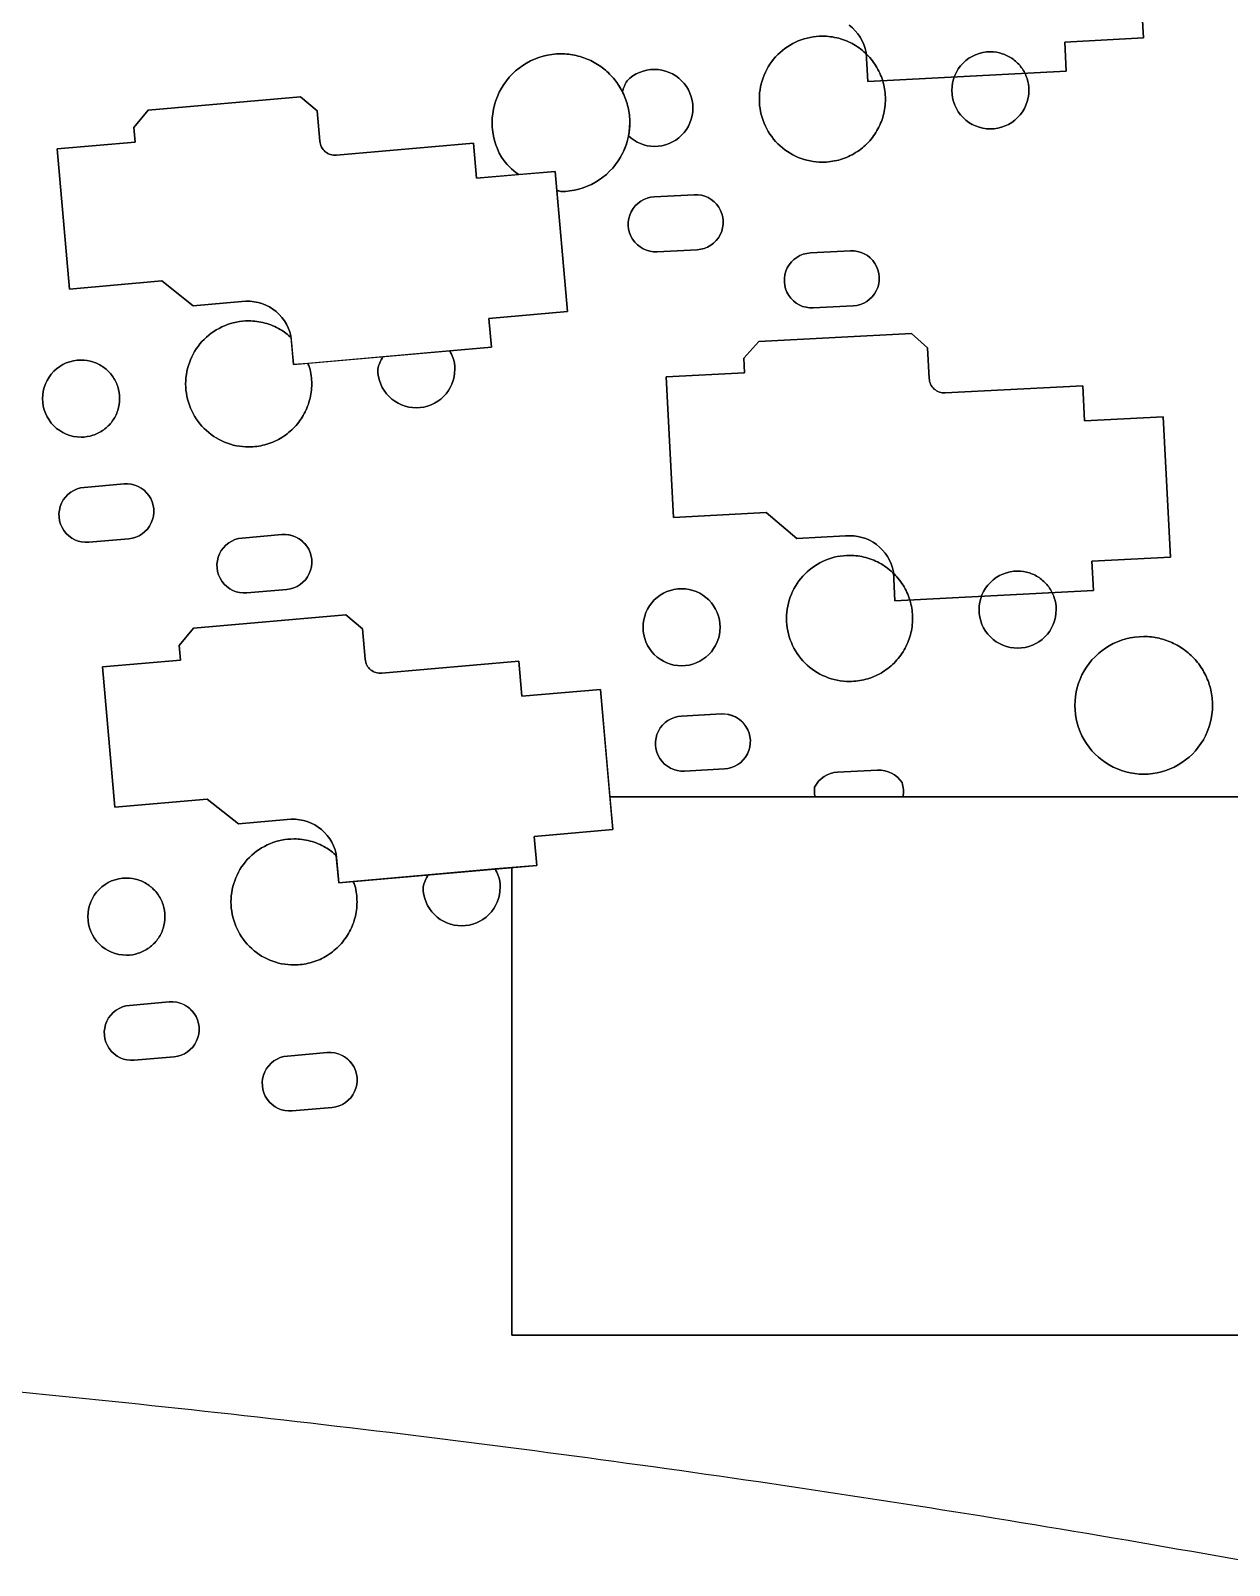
# Model space of a CAD drawing. Extents: x 0 to 140, y 0 to 91.
# Drawn here: x 23.6 to 62.8, y 13.3 to 63.4 of the extents above; entities that cross this region are included whole.
import ezdxf

# ---------------------------------------------------------------- set-up
doc = ezdxf.new("R2010")
doc.units = 0
doc.layers.add('Layer_1', color=7, linetype='CONTINUOUS')

msp = doc.modelspace()

# ---------------------------------------------------------------- linework, layer by layer
at = {"layer": 'Layer_1', "color": 1}
for p, q in [((59.718815, 67.781022), (59.959628, 63.187504)), ((59.959628, 63.187504), (59.718815, 67.781022)), ((49.464663, 63.245382), (49.464663, 63.245382)), ((49.464663, 63.245382), (49.464663, 63.245382)), ((50.946745, 61.763821), (50.897136, 62.712598)), ((50.897136, 62.712598), (50.946745, 61.763821)), ((54.957351, 62.73327), (54.957351, 62.73327)), ((54.957351, 62.73327), (54.957351, 62.73327)), ((59.959628, 63.187504), (57.388209, 63.05263)), ((57.388209, 63.05263), (59.959628, 63.187504)), ((57.388209, 63.05263), (57.437819, 62.10385)), ((57.437819, 62.10385), (57.388209, 63.05263)), ((40.920487, 62.666606), (40.920487, 62.666606)), ((40.920487, 62.666606), (40.920487, 62.666606)), ((57.437819, 62.10385), (50.946745, 61.763821)), ((50.946745, 61.763821), (57.437819, 62.10385)), ((27.429324, 60.823826), (32.410413, 61.259457)), ((32.410413, 61.259457), (27.429324, 60.823826)), ((32.410413, 61.259457), (32.951983, 60.805223)), ((32.951983, 60.805223), (32.410413, 61.259457)), ((26.956484, 60.260552), (27.429324, 60.823826)), ((27.429324, 60.823826), (26.956484, 60.260552)), ((32.951983, 60.805223), (33.038798, 59.8089)), ((33.038798, 59.8089), (32.951983, 60.805223)), ((26.998344, 59.782545), (26.956484, 60.260552)), ((26.956484, 60.260552), (26.998344, 59.782545)), ((24.448112, 59.559303), (26.998344, 59.782545)), ((26.998344, 59.782545), (24.448112, 59.559303)), ((33.580884, 59.354666), (38.063813, 59.746374)), ((38.063813, 59.746374), (33.580884, 59.354666)), ((38.063813, 59.746374), (38.163548, 58.601223)), ((38.163548, 58.601223), (38.063813, 59.746374)), ((43.128619, 59.987184), (43.128619, 59.987184)), ((24.849121, 54.976639), (24.448112, 59.559303)), ((24.448112, 59.559303), (24.849121, 54.976639)), ((40.728767, 58.8255), (38.163548, 58.601223)), ((38.163548, 58.601223), (39.54176, 58.72163)), ((39.54176, 58.72163), (40.728767, 58.8255)), ((40.728767, 58.8255), (40.783025, 58.203314)), ((41.129775, 54.242833), (40.728767, 58.8255)), ((40.783025, 58.203314), (41.129775, 54.242833)), ((45.277324, 58.062238), (43.969394, 57.99351)), ((43.969394, 57.99351), (45.277324, 58.062238)), ((45.277324, 58.062238), (45.277324, 58.062238)), ((44.063445, 56.195685), (45.371894, 56.264416)), ((45.371894, 56.264416), (44.063445, 56.195685)), ((50.38037, 56.226692), (49.07244, 56.157964)), ((49.07244, 56.157964), (50.38037, 56.226692)), ((50.38037, 56.226692), (50.38037, 56.226692)), ((27.86754, 55.240706), (24.849121, 54.976639)), ((24.849121, 54.976639), (27.86754, 55.240706)), ((28.892284, 54.426803), (27.86754, 55.240706)), ((27.86754, 55.240706), (28.892284, 54.426803)), ((30.485985, 54.566329), (28.892284, 54.426803)), ((28.892284, 54.426803), (30.485985, 54.566329)), ((41.129775, 54.242833), (38.564558, 54.018559)), ((38.564558, 54.018559), (41.129775, 54.242833)), ((49.166491, 54.360658), (50.474938, 54.42887)), ((50.474938, 54.42887), (49.166491, 54.360658)), ((38.564558, 54.018559), (38.647757, 53.072365)), ((38.647757, 53.072365), (38.564558, 54.018559)), ((32.095188, 53.388624), (32.089502, 53.452184)), ((32.089502, 53.452184), (32.172185, 52.505474)), ((32.172185, 52.505474), (32.095188, 53.388624)), ((47.38624, 53.265632), (46.894279, 52.719413)), ((46.894279, 52.719413), (47.38624, 53.265632)), ((52.379731, 53.527633), (47.38624, 53.265632)), ((47.38624, 53.265632), (52.379731, 53.527633)), ((52.90528, 53.054278), (52.379731, 53.527633)), ((52.379731, 53.527633), (52.90528, 53.054278)), ((32.172185, 52.505474), (38.647757, 53.072365)), ((35.099137, 52.761789), (32.644508, 52.546815)), ((37.282983, 52.95299), (35.099137, 52.761789)), ((38.647757, 53.072365), (37.282983, 52.95299)), ((46.894279, 52.719413), (46.9196, 52.239856)), ((46.9196, 52.239856), (46.894279, 52.719413)), ((52.957475, 52.055889), (52.90528, 53.054278)), ((52.90528, 53.054278), (52.957475, 52.055889)), ((25.23256, 52.656368), (25.23256, 52.656368)), ((25.23256, 52.656368), (25.23256, 52.656368)), ((32.644508, 52.546815), (32.172185, 52.505474)), ((46.9196, 52.239856), (44.36317, 52.106014)), ((44.36317, 52.106014), (46.9196, 52.239856)), ((44.36317, 52.106014), (44.603981, 47.512497)), ((44.603981, 47.512497), (44.36317, 52.106014)), ((57.976804, 51.818177), (53.483022, 51.582533)), ((53.483022, 51.582533), (57.976804, 51.818177)), ((58.036748, 50.669409), (57.976804, 51.818177)), ((57.976804, 51.818177), (58.036748, 50.669409)), ((60.608167, 50.804286), (58.036748, 50.669409)), ((58.036748, 50.669409), (60.608167, 50.804286)), ((60.84898, 46.210768), (60.608167, 50.804286)), ((60.608167, 50.804286), (60.84898, 46.210768)), ((26.636092, 48.608038), (25.330745, 48.493833)), ((25.330745, 48.493833), (26.636092, 48.608038)), ((26.636092, 48.608038), (26.636092, 48.608038)), ((44.603981, 47.512497), (47.629636, 47.670628)), ((47.629636, 47.670628), (44.603981, 47.512497)), ((47.629636, 47.670628), (48.62544, 46.821585)), ((48.62544, 46.821585), (47.629636, 47.670628)), ((25.487841, 46.701179), (26.79267, 46.814868)), ((26.79267, 46.814868), (25.487841, 46.701179)), ((30.494769, 46.837603), (31.800115, 46.951808)), ((31.800115, 46.951808), (30.494769, 46.837603)), ((31.800115, 46.951808), (31.800115, 46.951808)), ((31.852309, 46.954909), (31.852309, 46.954909)), ((48.62544, 46.821585), (50.223274, 46.905299)), ((50.223274, 46.905299), (48.62544, 46.821585)), ((50.354534, 46.268646), (50.354534, 46.268646)), ((50.354534, 46.268646), (50.354534, 46.268646)), ((58.277561, 46.075894), (60.84898, 46.210768)), ((60.84898, 46.210768), (58.277561, 46.075894)), ((51.786487, 45.735863), (51.836097, 44.787083)), ((51.836097, 44.787083), (51.786487, 45.735863)), ((55.847218, 45.756535), (55.847218, 45.756535)), ((55.847218, 45.756535), (55.847218, 45.756535)), ((58.32717, 45.127115), (58.277561, 46.075894)), ((58.277561, 46.075894), (58.32717, 45.127115)), ((31.956695, 45.158637), (30.651866, 45.044433)), ((30.651866, 45.044433), (31.956695, 45.158637)), ((44.861846, 45.180857), (44.861846, 45.180857)), ((44.861846, 45.180857), (44.861846, 45.180857)), ((51.836097, 44.787083), (58.32717, 45.127115)), ((58.32717, 45.127115), (51.836097, 44.787083)), ((28.910887, 43.888431), (33.891976, 44.324581)), ((33.891976, 44.324581), (28.910887, 43.888431)), ((33.891976, 44.324581), (34.433546, 43.869828)), ((34.433546, 43.869828), (33.891976, 44.324581)), ((28.438047, 43.325157), (28.910887, 43.888431)), ((28.910887, 43.888431), (28.438047, 43.325157)), ((34.433546, 43.869828), (34.52088, 42.873506)), ((34.52088, 42.873506), (34.433546, 43.869828)), ((28.479904, 42.847151), (28.438047, 43.325157)), ((28.438047, 43.325157), (28.479904, 42.847151)), ((59.970481, 43.616612), (59.970481, 43.616612)), ((59.970481, 43.616612), (59.970481, 43.616612)), ((25.929674, 42.623909), (28.479904, 42.847151)), ((28.479904, 42.847151), (25.929674, 42.623909)), ((35.062447, 42.419269), (39.545376, 42.811495)), ((39.545376, 42.811495), (35.062447, 42.419269)), ((39.545376, 42.811495), (39.64563, 41.665829)), ((39.64563, 41.665829), (39.545376, 42.811495)), ((26.330683, 38.041245), (25.929674, 42.623909)), ((25.929674, 42.623909), (26.330683, 38.041245)), ((39.64563, 41.665829), (42.210846, 41.890103)), ((42.210846, 41.890103), (39.64563, 41.665829)), ((42.210846, 41.890103), (42.518321, 38.371974)), ((42.611338, 37.307439), (42.210846, 41.890103)), ((46.167191, 41.085502), (44.859264, 41.016772)), ((44.859264, 41.016772), (46.167191, 41.085502)), ((46.167191, 41.085502), (46.167191, 41.085502)), ((46.245741, 41.086018), (46.245741, 41.086018)), ((44.953313, 39.219466), (46.261243, 39.28768)), ((46.261243, 39.28768), (44.953313, 39.219466)), ((51.270238, 39.249956), (49.962307, 39.181225)), ((49.962307, 39.181225), (51.270238, 39.249956)), ((29.349103, 38.305312), (26.330683, 38.041245)), ((26.330683, 38.041245), (29.349103, 38.305312)), ((30.373847, 37.491925), (29.349103, 38.305312)), ((29.349103, 38.305312), (30.373847, 37.491925)), ((42.518321, 38.371974), (49.225919, 38.371974)), ((86.211763, 38.371974), (42.518321, 38.371974)), ((42.518321, 38.371974), (42.611338, 37.307439)), ((49.225919, 38.371974), (52.09551, 38.371974)), ((52.09551, 38.371974), (86.211763, 38.371974)), ((31.968064, 37.63145), (30.373847, 37.491925)), ((30.373847, 37.491925), (31.968064, 37.63145)), ((42.611338, 37.307439), (40.046121, 37.083162)), ((40.046121, 37.083162), (42.611338, 37.307439)), ((40.046121, 37.083162), (40.12932, 36.136967)), ((40.12932, 36.136967), (40.046121, 37.083162)), ((33.576751, 36.453229), (33.571065, 36.51679)), ((33.571065, 36.51679), (33.653748, 35.570079)), ((33.653748, 35.570079), (33.576751, 36.453229)), ((33.653748, 35.570079), (40.12932, 36.136967)), ((40.12932, 36.136967), (39.3118, 36.065654)), ((26.714123, 35.72149), (26.714123, 35.72149)), ((26.714123, 35.72149), (26.714123, 35.72149)), ((36.5807, 35.826392), (34.126071, 35.611418)), ((38.764546, 36.017595), (36.5807, 35.826392)), ((39.3118, 36.065654), (38.764546, 36.017595)), ((39.3118, 20.781839), (39.3118, 36.065654)), ((39.3118, 36.065654), (39.3118, 20.781839)), ((34.126071, 35.611418), (33.653748, 35.570079)), ((26.812307, 31.558955), (28.117653, 31.67316)), ((28.117653, 31.67316), (26.812307, 31.558955)), ((28.117653, 31.67316), (28.117653, 31.67316)), ((28.196202, 31.676261), (28.196202, 31.676261)), ((28.274233, 29.879989), (26.969404, 29.765784)), ((26.969404, 29.765784), (28.274233, 29.879989)), ((33.281678, 30.016929), (31.976332, 29.902725)), ((31.976332, 29.902725), (33.281678, 30.016929)), ((33.281678, 30.016929), (33.281678, 30.016929)), ((33.360227, 30.02003), (33.360227, 30.02003)), ((32.133429, 28.109554), (33.438258, 28.223759)), ((33.438258, 28.223759), (32.133429, 28.109554)), ((86.211763, 20.781839), (39.3118, 20.781839)), ((39.3118, 20.781839), (86.211763, 20.781839))]:
    msp.add_line(p, q, dxfattribs=at)
for points in [[(48.008424, 62.64232), (48.394699, 63.028437), (48.918499, 63.245355), (49.464663, 63.245382)], [(49.464663, 63.245382), (48.918499, 63.245355), (48.394699, 63.028437), (48.008424, 62.64232)], [(49.464663, 63.245382), (49.644738, 63.245365), (49.824034, 63.221738), (49.997965, 63.175103)], [(49.997965, 63.175103), (49.824034, 63.221738), (49.644738, 63.245365), (49.464663, 63.245382)], [(50.897136, 62.712598), (50.830365, 63.067961), (50.632677, 63.385331), (50.343164, 63.60195)], [(50.343164, 63.60195), (50.632677, 63.385331), (50.830365, 63.067961), (50.897136, 62.712598)], [(49.997965, 63.175103), (50.171953, 63.128572), (50.339087, 63.059426), (50.495093, 62.969432)], [(50.495093, 62.969432), (50.339087, 63.059426), (50.171953, 63.128572), (49.997965, 63.175103)], [(50.495093, 62.969432), (50.650876, 62.879477), (50.794204, 62.769504), (50.921422, 62.64232)], [(50.921422, 62.64232), (50.794204, 62.769504), (50.650876, 62.879477), (50.495093, 62.969432)], [(54.066449, 62.364301), (54.302744, 62.600556), (54.623207, 62.733277), (54.957351, 62.73327)], [(54.957351, 62.73327), (54.623207, 62.733277), (54.302744, 62.600556), (54.066449, 62.364301)], [(54.957351, 62.73327), (55.08948, 62.733301), (55.220793, 62.71255), (55.346473, 62.671776)], [(55.346473, 62.671776), (55.220793, 62.71255), (55.08948, 62.733301), (54.957351, 62.73327)], [(38.971768, 61.541611), (39.169269, 61.883736), (39.453365, 62.167832), (39.79549, 62.365333)], [(39.79549, 62.365333), (39.453365, 62.167832), (39.169269, 61.883736), (38.971768, 61.541611)], [(39.79549, 62.365333), (40.137549, 62.562752), (40.525546, 62.666657), (40.920487, 62.666606)], [(40.920487, 62.666606), (40.525546, 62.666657), (40.137549, 62.562752), (39.79549, 62.365333)], [(40.920487, 62.666606), (41.088811, 62.6666), (41.256603, 62.647706), (41.420713, 62.610279)], [(41.420713, 62.610279), (41.256603, 62.647706), (41.088811, 62.6666), (40.920487, 62.666606)], [(41.420713, 62.610279), (41.585093, 62.57282), (41.744742, 62.517004), (41.896654, 62.443882)], [(41.896654, 62.443882), (41.744742, 62.517004), (41.585093, 62.57282), (41.420713, 62.610279)], [(41.896654, 62.443882), (42.048354, 62.37072), (42.19136, 62.280757), (42.322985, 62.175682)], [(42.322985, 62.175682), (42.19136, 62.280757), (42.048354, 62.37072), (41.896654, 62.443882)], [(47.404843, 61.185561), (47.40487, 61.73198), (47.621989, 62.256002), (48.008424, 62.64232)], [(48.008424, 62.64232), (47.621989, 62.256002), (47.40487, 61.73198), (47.404843, 61.185561)], [(50.921422, 62.64232), (51.048825, 62.514974), (51.158975, 62.371468), (51.249053, 62.215473)], [(51.249053, 62.215473), (51.158975, 62.371468), (51.048825, 62.514974), (50.921422, 62.64232)], [(51.249053, 62.215473), (51.339005, 62.059629), (51.40815, 61.89267), (51.454724, 61.718861)], [(51.454724, 61.718861), (51.40815, 61.89267), (51.339005, 62.059629), (51.249053, 62.215473)], [(53.69748, 61.473399), (53.697473, 61.807543), (53.830194, 62.128005), (54.066449, 62.364301)], [(54.066449, 62.364301), (53.830194, 62.128005), (53.697473, 61.807542), (53.69748, 61.473399)], [(55.346473, 62.671776), (55.472296, 62.630825), (55.590883, 62.57031), (55.697874, 62.492457)], [(55.697874, 62.492457), (55.590883, 62.57031), (55.472296, 62.630825), (55.346473, 62.671776)], [(55.697874, 62.492457), (55.804932, 62.414831), (55.899103, 62.320836), (55.976928, 62.213922)], [(55.976928, 62.213922), (55.899103, 62.320836), (55.804932, 62.414831), (55.697874, 62.492457)], [(55.976928, 62.213922), (56.054599, 62.106897), (56.114937, 61.988312), (56.155728, 61.862521)], [(56.155728, 61.862521), (56.114937, 61.988312), (56.054599, 62.106897), (55.976928, 62.213922)], [(42.322985, 62.175682), (42.454797, 62.070723), (42.574402, 61.951291), (42.67955, 61.81963)], [(42.67955, 61.81963), (42.574402, 61.951291), (42.454797, 62.070723), (42.322985, 62.175682)], [(42.67955, 61.81963), (42.77676, 61.697113), (42.860931, 61.564795), (42.930698, 61.424821)], [(42.947234, 61.392783), (42.874269, 61.544638), (42.784478, 61.687818), (42.67955, 61.81963)], [(42.930698, 61.424821), (42.961615, 61.553249), (43.012535, 61.676015), (43.081592, 61.788623)], [(43.081592, 61.788623), (43.012535, 61.676015), (42.961615, 61.553249), (42.930698, 61.424821)], [(43.081592, 61.788623), (43.317887, 62.024879), (43.638351, 62.157601), (43.972495, 62.157595)], [(43.972495, 62.157595), (43.638351, 62.157601), (43.317888, 62.024879), (43.081592, 61.788623)], [(43.972495, 62.157595), (44.306639, 62.157601), (44.627102, 62.024879), (44.863397, 61.788623)], [(44.863397, 61.788623), (44.627102, 62.024879), (44.306639, 62.157601), (43.972495, 62.157595)], [(44.863397, 61.788623), (45.099651, 61.552329), (45.232371, 61.231867), (45.232366, 60.897724)], [(45.232366, 60.897724), (45.232371, 61.231867), (45.099651, 61.552328), (44.863397, 61.788623)], [(51.454724, 61.718861), (51.501358, 61.54493), (51.524986, 61.365635), (51.525002, 61.185561)], [(51.525002, 61.185561), (51.524986, 61.365635), (51.501358, 61.54493), (51.454724, 61.718861)], [(56.155728, 61.862521), (56.196502, 61.736841), (56.217254, 61.605528), (56.217222, 61.473399)], [(56.217222, 61.473399), (56.217253, 61.605528), (56.196502, 61.736841), (56.155728, 61.862521)], [(38.670495, 60.416616), (38.670444, 60.811557), (38.774349, 61.199553), (38.971768, 61.541611)], [(38.971768, 61.541611), (38.774349, 61.199553), (38.670444, 60.811557), (38.670495, 60.416616)], [(42.930698, 61.424821), (42.936296, 61.414186), (42.941808, 61.403506), (42.947234, 61.392783)], [(43.113634, 60.917361), (43.076136, 61.081564), (43.02032, 61.241037), (42.947234, 61.392783)], [(42.947234, 61.392783), (43.02032, 61.241037), (43.076136, 61.081564), (43.113634, 60.917361)], [(54.066449, 60.582497), (53.830194, 60.818792), (53.697473, 61.139255), (53.69748, 61.473399)], [(53.69748, 61.473399), (53.697473, 61.139255), (53.830194, 60.818792), (54.066449, 60.582497)], [(56.217222, 61.473399), (56.217229, 61.139255), (56.084508, 60.818792), (55.848253, 60.582497)], [(55.848253, 60.582497), (56.084508, 60.818792), (56.217229, 61.139255), (56.217222, 61.473399)], [(43.170477, 60.416616), (43.170341, 60.585133), (43.151273, 60.753102), (43.113634, 60.917361)], [(43.113634, 60.917361), (43.151273, 60.753102), (43.170341, 60.585133), (43.170477, 60.416616)], [(45.232366, 60.897724), (45.232372, 60.56358), (45.099652, 60.243117), (44.863397, 60.006822)], [(44.863397, 60.006822), (45.099652, 60.243117), (45.232372, 60.56358), (45.232366, 60.897724)], [(48.008424, 59.728803), (47.621989, 60.115121), (47.40487, 60.639143), (47.404843, 61.185561)], [(47.404843, 61.185561), (47.40487, 60.639143), (47.621989, 60.115121), (48.008424, 59.728803)], [(51.525002, 61.185561), (51.524986, 61.005486), (51.501359, 60.826191), (51.454724, 60.652259)], [(51.454724, 60.652259), (51.501359, 60.826191), (51.524986, 61.005486), (51.525002, 61.185561)], [(38.971768, 59.291619), (38.774349, 59.633678), (38.670444, 60.021675), (38.670495, 60.416616)], [(38.670495, 60.416616), (38.670444, 60.021675), (38.774349, 59.633678), (38.971768, 59.291619)], [(42.868688, 59.291619), (43.066287, 59.633628), (43.170371, 60.021628), (43.170477, 60.416616)], [(43.170477, 60.416616), (43.170313, 60.272462), (43.156296, 60.128657), (43.128619, 59.987184)], [(51.454724, 60.652259), (51.40815, 60.478451), (51.339005, 60.311493), (51.249053, 60.15565)], [(51.249053, 60.15565), (51.339005, 60.311493), (51.40815, 60.478451), (51.454724, 60.652259)], [(54.957351, 60.213527), (54.623207, 60.213521), (54.302744, 60.346242), (54.066449, 60.582497)], [(54.066449, 60.582497), (54.302744, 60.346242), (54.623207, 60.213521), (54.957351, 60.213527)], [(55.848253, 60.582497), (55.611958, 60.346242), (55.291495, 60.213521), (54.957351, 60.213527)], [(54.957351, 60.213527), (55.291495, 60.213521), (55.611958, 60.346242), (55.848253, 60.582497)], [(33.038798, 59.8089), (33.049117, 59.67621), (33.112451, 59.553271), (33.2145, 59.467837)], [(33.2145, 59.467837), (33.112451, 59.553271), (33.049117, 59.67621), (33.038798, 59.8089)], [(43.128619, 59.987184), (43.081096, 59.742534), (42.993256, 59.507478), (42.868688, 59.291619)], [(43.972495, 59.637337), (43.657344, 59.644286), (43.356245, 59.769114), (43.128619, 59.987184)], [(43.128619, 59.987184), (43.356245, 59.769114), (43.657344, 59.644286), (43.972495, 59.637337)], [(44.863397, 60.006822), (44.627186, 59.770378), (44.306712, 59.637467), (43.972495, 59.637337)], [(43.972495, 59.637337), (44.306712, 59.637467), (44.627186, 59.770378), (44.863397, 60.006822)], [(49.464663, 59.125222), (48.918424, 59.125387), (48.394614, 59.342495), (48.008424, 59.728803)], [(48.008424, 59.728803), (48.394614, 59.342495), (48.918424, 59.125387), (49.464663, 59.125222)], [(50.921422, 59.728803), (50.794204, 59.601619), (50.650876, 59.491646), (50.495093, 59.401691)], [(50.495093, 59.401691), (50.650876, 59.491646), (50.794204, 59.601619), (50.921422, 59.728803)], [(51.249053, 60.15565), (51.158975, 59.999655), (51.048825, 59.856149), (50.921422, 59.728803)], [(50.921422, 59.728803), (51.048825, 59.856149), (51.158975, 59.999655), (51.249053, 60.15565)], [(33.2145, 59.467837), (33.316454, 59.382404), (33.44851, 59.341614), (33.580884, 59.354666)], [(33.580884, 59.354666), (33.44851, 59.341614), (33.316454, 59.382404), (33.2145, 59.467837)], [(39.54176, 58.72163), (39.319, 58.875765), (39.125904, 59.06886), (38.971768, 59.291619)], [(38.971768, 59.291619), (39.125904, 59.06886), (39.319, 58.875765), (39.54176, 58.72163)], [(42.868688, 59.291619), (42.671257, 58.94975), (42.387351, 58.665846), (42.045482, 58.468416)], [(42.045482, 58.468416), (42.387351, 58.665846), (42.671257, 58.94975), (42.868688, 59.291619)], [(50.495093, 59.401691), (50.339114, 59.311517), (50.171978, 59.242196), (49.997965, 59.195501)], [(49.997965, 59.195501), (50.171978, 59.242196), (50.339114, 59.311517), (50.495093, 59.401691)], [(49.997965, 59.195501), (49.824034, 59.148866), (49.644738, 59.125239), (49.464663, 59.125222)], [(49.464663, 59.125222), (49.644738, 59.125239), (49.824034, 59.148866), (49.997965, 59.195501)], [(40.920487, 58.166624), (40.874291, 58.177402), (40.828448, 58.189638), (40.783025, 58.203314)], [(40.783025, 58.203314), (40.828448, 58.189638), (40.874291, 58.177402), (40.920487, 58.166624)], [(42.045482, 58.468416), (41.703474, 58.270816), (41.315474, 58.166731), (40.920487, 58.166624)], [(40.920487, 58.166624), (41.315474, 58.166731), (41.703474, 58.270816), (42.045482, 58.468416)], [(43.969394, 57.99351), (43.648742, 57.97616), (43.361626, 57.789278), (43.215953, 57.5031)], [(43.215953, 57.5031), (43.361626, 57.789278), (43.648742, 57.97616), (43.969394, 57.99351)], [(46.079342, 57.653478), (45.904239, 57.923243), (45.598495, 58.07907), (45.277324, 58.062238)], [(45.277324, 58.062238), (45.598495, 58.07907), (45.904239, 57.923243), (46.079342, 57.653478)], [(43.215953, 57.5031), (43.070198, 57.216787), (43.08812, 56.87449), (43.262978, 56.604964)], [(43.262978, 56.604964), (43.08812, 56.87449), (43.070198, 57.216787), (43.215953, 57.5031)], [(46.126369, 56.754824), (46.272323, 57.041274), (46.254397, 57.383826), (46.079342, 57.653478)], [(46.079342, 57.653478), (46.254397, 57.383826), (46.272323, 57.041274), (46.126369, 56.754824)], [(45.371894, 56.264416), (45.692922, 56.281406), (45.980512, 56.468339), (46.126369, 56.754824)], [(46.126369, 56.754824), (45.980512, 56.468339), (45.692922, 56.281406), (45.371894, 56.264416)], [(43.262978, 56.604964), (43.437671, 56.335496), (43.742712, 56.179529), (44.063445, 56.195685)], [(44.063445, 56.195685), (43.742712, 56.179529), (43.437671, 56.335496), (43.262978, 56.604964)], [(51.181356, 55.817416), (51.006568, 56.087048), (50.701284, 56.243038), (50.38037, 56.226692)], [(50.38037, 56.226692), (50.701284, 56.243038), (51.006568, 56.087048), (51.181356, 55.817416)], [(49.07244, 56.157964), (48.751977, 56.140434), (48.465097, 55.953578), (48.319515, 55.667553)], [(48.319515, 55.667553), (48.465097, 55.953578), (48.751977, 56.140434), (49.07244, 56.157964)], [(51.228381, 54.919796), (51.373936, 55.205972), (51.356017, 55.548016), (51.181356, 55.817416)], [(51.181356, 55.817416), (51.356017, 55.548016), (51.373936, 55.205972), (51.228381, 54.919796)], [(48.319515, 55.667553), (48.17396, 55.381378), (48.191879, 55.039334), (48.36654, 54.769933)], [(48.36654, 54.769933), (48.191879, 55.039334), (48.17396, 55.381378), (48.319515, 55.667553)], [(48.36654, 54.769933), (48.54114, 54.500632), (48.845939, 54.344688), (49.166491, 54.360658)], [(49.166491, 54.360658), (48.845939, 54.344688), (48.54114, 54.500632), (48.36654, 54.769933)], [(50.474938, 54.42887), (50.795701, 54.446321), (51.082844, 54.633417), (51.228381, 54.919796)], [(51.228381, 54.919796), (51.082844, 54.633417), (50.795701, 54.446321), (50.474938, 54.42887)], [(31.505043, 54.321383), (31.208034, 54.527803), (30.844362, 54.615217), (30.485985, 54.566329)], [(30.485985, 54.566329), (30.844362, 54.615217), (31.208034, 54.527803), (31.505043, 54.321383)], [(32.089502, 53.452184), (32.01036, 53.804866), (31.801802, 54.11503), (31.505043, 54.321383)], [(31.505043, 54.321383), (31.801802, 54.115029), (32.01036, 53.804865), (32.089502, 53.452184)], [(29.255051, 53.332297), (29.641369, 53.718731), (30.165391, 53.93585), (30.71181, 53.935877)], [(30.71181, 53.935877), (30.165391, 53.93585), (29.641369, 53.718731), (29.255051, 53.332297)], [(30.71181, 53.935877), (30.891711, 53.935815), (31.070829, 53.912187), (31.244593, 53.865596)], [(31.244593, 53.865596), (31.070829, 53.912187), (30.891711, 53.935815), (30.71181, 53.935877)], [(31.244593, 53.865596), (31.41858, 53.819065), (31.585715, 53.749918), (31.741721, 53.659925)], [(31.741721, 53.659925), (31.585715, 53.749918), (31.41858, 53.819065), (31.244593, 53.865596)], [(28.651471, 51.876054), (28.651634, 52.422294), (28.868743, 52.946105), (29.255051, 53.332297)], [(29.255051, 53.332297), (28.868743, 52.946105), (28.651634, 52.422294), (28.651471, 51.876054)], [(31.741721, 53.659925), (31.869006, 53.582537), (31.987522, 53.491571), (32.095188, 53.388624)], [(32.095188, 53.388624), (31.987522, 53.491571), (31.869006, 53.582537), (31.741721, 53.659925)], [(34.930671, 52.355095), (34.962527, 52.499495), (35.019552, 52.63716), (35.099137, 52.761789)], [(35.099137, 52.761789), (35.019552, 52.63716), (34.962527, 52.499495), (34.930671, 52.355095)], [(37.282983, 52.95299), (37.32467, 52.887002), (37.360134, 52.817284), (37.38892, 52.744734)], [(37.38892, 52.744734), (37.360134, 52.817284), (37.32467, 52.887002), (37.282983, 52.95299)], [(37.38892, 52.744734), (37.429747, 52.618888), (37.4505, 52.487398), (37.450414, 52.355095)], [(37.450414, 52.355095), (37.4505, 52.487398), (37.429747, 52.618888), (37.38892, 52.744734)], [(23.972689, 51.396497), (23.972682, 51.730641), (24.105403, 52.051104), (24.341658, 52.287399)], [(24.341658, 52.287399), (24.105403, 52.051104), (23.972682, 51.730641), (23.972689, 51.396497)], [(24.341658, 52.287399), (24.577953, 52.523654), (24.898416, 52.656375), (25.23256, 52.656368)], [(25.23256, 52.656368), (24.898416, 52.656375), (24.577953, 52.523654), (24.341658, 52.287399)], [(25.23256, 52.656368), (25.364689, 52.6564), (25.496002, 52.635648), (25.621683, 52.594874)], [(25.621683, 52.594874), (25.496002, 52.635648), (25.364689, 52.6564), (25.23256, 52.656368)], [(25.621683, 52.594874), (25.747473, 52.554083), (25.866058, 52.493745), (25.973083, 52.416074)], [(25.973083, 52.416074), (25.866058, 52.493745), (25.747473, 52.554083), (25.621683, 52.594874)], [(25.973083, 52.416074), (26.079996, 52.338249), (26.173992, 52.244078), (26.251619, 52.137021)], [(26.251619, 52.137021), (26.173992, 52.244078), (26.079996, 52.338249), (25.973083, 52.416074)], [(32.644508, 52.546815), (32.665116, 52.501524), (32.684076, 52.455501), (32.701351, 52.408837)], [(32.701351, 52.408837), (32.684076, 52.455501), (32.665116, 52.501524), (32.644508, 52.546815)], [(32.701351, 52.408837), (32.747942, 52.235074), (32.77157, 52.055956), (32.771632, 51.876054)], [(32.771632, 51.876054), (32.77157, 52.055956), (32.747942, 52.235074), (32.701351, 52.408837)], [(35.299643, 51.464193), (35.063387, 51.700488), (34.930666, 52.020951), (34.930671, 52.355095)], [(34.930671, 52.355095), (34.930666, 52.020951), (35.063387, 51.700488), (35.299643, 51.464193)], [(37.450414, 52.355095), (37.450421, 52.020952), (37.3177, 51.700489), (37.081445, 51.464193)], [(37.081445, 51.464193), (37.3177, 51.700489), (37.450421, 52.020952), (37.450414, 52.355095)], [(26.251619, 52.137021), (26.329423, 52.030188), (26.389935, 51.911779), (26.430936, 51.786138)], [(26.430936, 51.786138), (26.389935, 51.911779), (26.329423, 52.030188), (26.251619, 52.137021)], [(26.430936, 51.786138), (26.471764, 51.660292), (26.492517, 51.5288), (26.492432, 51.396497)], [(26.492432, 51.396497), (26.492517, 51.5288), (26.471764, 51.660292), (26.430936, 51.786138)], [(29.255051, 50.419296), (28.868616, 50.805614), (28.651498, 51.329635), (28.651471, 51.876054)], [(28.651471, 51.876054), (28.651498, 51.329635), (28.868616, 50.805614), (29.255051, 50.419296)], [(32.771632, 51.876054), (32.771615, 51.69598), (32.747987, 51.516685), (32.701351, 51.342755)], [(32.701351, 51.342755), (32.747987, 51.516685), (32.771615, 51.69598), (32.771632, 51.876054)], [(53.12077, 51.708623), (53.021844, 51.797702), (52.962981, 51.922881), (52.957475, 52.055889)], [(52.957475, 52.055889), (52.962981, 51.922881), (53.021844, 51.797702), (53.12077, 51.708623)], [(53.483022, 51.582533), (53.35023, 51.574152), (53.219658, 51.619601), (53.12077, 51.708623)], [(53.12077, 51.708623), (53.219658, 51.619601), (53.35023, 51.574152), (53.483022, 51.582533)], [(24.341658, 50.505595), (24.105403, 50.74189), (23.972682, 51.062353), (23.972689, 51.396497)], [(23.972689, 51.396497), (23.972682, 51.062353), (24.105403, 50.74189), (24.341658, 50.505595)], [(26.492432, 51.396497), (26.492462, 51.264367), (26.47171, 51.133055), (26.430936, 51.007374)], [(26.430936, 51.007374), (26.47171, 51.133055), (26.492462, 51.264367), (26.492432, 51.396497)], [(32.701351, 51.342755), (32.654778, 51.168945), (32.585632, 51.001987), (32.49568, 50.846143)], [(32.49568, 50.846143), (32.585632, 51.001987), (32.654778, 51.168945), (32.701351, 51.342755)], [(36.190543, 51.095224), (35.8564, 51.095218), (35.535938, 51.227939), (35.299643, 51.464193)], [(35.299643, 51.464193), (35.535938, 51.227939), (35.8564, 51.095218), (36.190543, 51.095224)], [(37.081445, 51.464193), (36.84515, 51.227938), (36.524687, 51.095218), (36.190543, 51.095224)], [(36.190543, 51.095224), (36.524687, 51.095218), (36.845149, 51.227938), (37.081445, 51.464193)], [(26.430936, 51.007374), (26.389985, 50.881552), (26.329471, 50.762965), (26.251619, 50.655973)], [(26.251619, 50.655973), (26.329471, 50.762965), (26.389985, 50.881552), (26.430936, 51.007374)], [(32.49568, 50.846143), (32.405603, 50.690148), (32.295454, 50.546642), (32.168052, 50.419296)], [(32.168052, 50.419296), (32.295454, 50.546642), (32.405603, 50.690148), (32.49568, 50.846143)], [(25.23256, 50.136626), (24.898416, 50.136619), (24.577953, 50.26934), (24.341658, 50.505595)], [(24.341658, 50.505595), (24.577953, 50.26934), (24.898416, 50.136619), (25.23256, 50.136626)], [(25.621683, 50.19812), (25.496002, 50.157346), (25.364689, 50.136594), (25.23256, 50.136626)], [(25.23256, 50.136626), (25.364689, 50.136594), (25.496002, 50.157346), (25.621683, 50.19812)], [(25.973083, 50.376923), (25.866058, 50.299251), (25.747473, 50.238912), (25.621683, 50.19812)], [(25.621683, 50.19812), (25.747473, 50.238912), (25.866058, 50.299251), (25.973083, 50.376923)], [(26.251619, 50.655973), (26.173992, 50.548916), (26.079996, 50.454747), (25.973083, 50.376923)], [(25.973083, 50.376923), (26.079996, 50.454747), (26.173992, 50.548916), (26.251619, 50.655973)], [(30.71181, 49.815715), (30.165391, 49.815742), (29.641369, 50.032861), (29.255051, 50.419296)], [(29.255051, 50.419296), (29.641369, 50.032861), (30.165391, 49.815742), (30.71181, 49.815715)], [(32.168052, 50.419296), (32.040865, 50.29193), (31.897535, 50.181782), (31.741721, 50.091668)], [(31.741721, 50.091668), (31.897535, 50.181782), (32.040865, 50.29193), (32.168052, 50.419296)], [(31.244593, 49.885996), (31.070829, 49.839406), (30.891711, 49.815778), (30.71181, 49.815715)], [(30.71181, 49.815715), (30.891711, 49.815778), (31.070829, 49.839406), (31.244593, 49.885996)], [(31.741721, 50.091668), (31.585715, 50.001674), (31.41858, 49.932527), (31.244593, 49.885996)], [(31.244593, 49.885996), (31.41858, 49.932527), (31.585715, 50.001674), (31.741721, 50.091668)], [(25.330745, 48.493833), (25.010736, 48.465513), (24.730088, 48.268764), (24.594356, 47.977587)], [(24.594356, 47.977587), (24.730088, 48.268764), (25.010736, 48.465513), (25.330745, 48.493833)], [(27.450511, 48.227184), (27.266435, 48.490351), (26.956073, 48.635488), (26.636092, 48.608038)], [(26.636092, 48.608038), (26.956073, 48.635488), (27.266435, 48.490351), (27.450511, 48.227184)], [(27.528542, 47.33163), (27.664153, 47.622694), (27.634418, 47.963961), (27.450511, 48.227184)], [(27.450511, 48.227184), (27.634418, 47.963961), (27.664153, 47.622694), (27.528542, 47.33163)], [(24.594356, 47.977587), (24.458545, 47.686383), (24.488285, 47.344862), (24.672387, 47.081517)], [(24.672387, 47.081517), (24.488285, 47.344862), (24.458545, 47.686383), (24.594356, 47.977587)], [(26.79267, 46.814868), (27.112602, 46.843465), (27.393042, 47.040403), (27.528542, 47.33163)], [(27.528542, 47.33163), (27.393042, 47.040403), (27.112602, 46.843465), (26.79267, 46.814868)], [(24.672387, 47.081517), (24.856777, 46.818208), (25.167606, 46.673233), (25.487841, 46.701179)], [(25.487841, 46.701179), (25.167606, 46.673233), (24.856777, 46.818208), (24.672387, 47.081517)], [(29.757863, 46.321872), (29.893826, 46.613), (30.174684, 46.80956), (30.494769, 46.837603)], [(30.494769, 46.837603), (30.174684, 46.80956), (29.893826, 46.613), (29.757863, 46.321872)], [(32.614536, 46.570954), (32.430459, 46.834121), (32.120096, 46.979259), (31.800115, 46.951808)], [(31.800115, 46.951808), (31.817479, 46.953347), (31.834884, 46.954381), (31.852309, 46.954909)], [(31.852309, 46.954909), (31.869702, 46.955413), (31.887107, 46.955413), (31.904501, 46.954909)], [(31.904501, 46.954909), (32.18852, 46.946188), (32.451741, 46.803851), (32.614536, 46.570954)], [(50.223274, 46.905299), (50.582888, 46.941563), (50.943023, 46.841618), (51.232516, 46.625214)], [(51.232516, 46.625214), (50.943023, 46.841618), (50.582888, 46.941563), (50.223274, 46.905299)], [(29.835893, 45.425287), (29.651597, 45.688755), (29.621852, 46.030528), (29.757863, 46.321872)], [(29.757863, 46.321872), (29.621852, 46.030528), (29.651597, 45.688755), (29.835893, 45.425287)], [(32.614536, 46.570954), (32.798443, 46.30773), (32.828178, 45.966463), (32.692567, 45.6754)], [(32.692567, 45.6754), (32.828178, 45.966463), (32.798443, 46.30773), (32.614536, 46.570954)], [(48.897775, 45.665581), (49.284178, 46.051827), (49.808189, 46.268756), (50.354534, 46.268646)], [(50.354534, 46.268646), (49.808189, 46.268756), (49.284178, 46.051827), (48.897775, 45.665581)], [(50.354534, 46.268646), (50.534608, 46.26863), (50.713902, 46.245002), (50.887833, 46.198367)], [(50.887833, 46.198367), (50.713902, 46.245002), (50.534608, 46.26863), (50.354534, 46.268646)], [(50.887833, 46.198367), (51.061642, 46.151793), (51.228599, 46.082647), (51.384442, 45.992694)], [(51.384442, 45.992694), (51.228599, 46.082647), (51.061642, 46.151793), (50.887833, 46.198367)], [(51.232516, 46.625214), (51.522028, 46.408596), (51.719716, 46.091225), (51.786487, 45.735863)], [(51.786487, 45.735863), (51.719716, 46.091225), (51.522028, 46.408596), (51.232516, 46.625214)], [(32.692567, 45.6754), (32.557066, 45.384173), (32.276626, 45.187235), (31.956695, 45.158637)], [(31.956695, 45.158637), (32.276626, 45.187235), (32.557066, 45.384173), (32.692567, 45.6754)], [(48.294711, 44.208826), (48.294601, 44.755169), (48.51153, 45.27918), (48.897775, 45.665581)], [(48.897775, 45.665581), (48.51153, 45.27918), (48.294602, 44.755169), (48.294711, 44.208826)], [(51.384442, 45.992694), (51.540408, 45.902776), (51.683914, 45.792802), (51.811292, 45.665581)], [(51.811292, 45.665581), (51.683914, 45.792802), (51.540408, 45.902776), (51.384442, 45.992694)], [(51.811292, 45.665581), (51.938512, 45.538204), (52.048485, 45.394699), (52.138402, 45.238735)], [(52.138402, 45.238735), (52.048485, 45.394699), (51.938512, 45.538204), (51.811292, 45.665581)], [(55.847218, 45.756535), (55.513074, 45.75654), (55.192611, 45.623819), (54.956316, 45.387563)], [(54.956316, 45.387563), (55.192611, 45.623819), (55.513074, 45.75654), (55.847218, 45.756535)], [(56.236344, 45.695037), (56.110662, 45.735813), (55.979349, 45.756565), (55.847218, 45.756535)], [(55.847218, 45.756535), (55.979349, 45.756565), (56.110662, 45.735813), (56.236344, 45.695037)], [(56.587742, 45.515721), (56.480751, 45.593574), (56.362165, 45.654087), (56.236344, 45.695037)], [(56.236344, 45.695037), (56.362165, 45.654087), (56.480751, 45.593574), (56.587742, 45.515721)], [(30.651866, 45.044433), (30.331352, 45.01641), (30.020258, 45.161613), (29.835893, 45.425287)], [(29.835893, 45.425287), (30.020258, 45.161613), (30.331352, 45.01641), (30.651866, 45.044433)], [(44.861846, 45.180857), (44.527703, 45.180863), (44.20724, 45.048143), (43.970944, 44.811888)], [(43.970944, 44.811888), (44.20724, 45.048143), (44.527703, 45.180863), (44.861846, 45.180857)], [(45.753264, 44.811888), (45.516842, 45.048269), (45.196169, 45.181), (44.861846, 45.180857)], [(44.861846, 45.180857), (45.196169, 45.181), (45.516842, 45.048269), (45.753264, 44.811888)], [(52.138402, 45.238735), (52.228534, 45.082918), (52.297854, 44.915959), (52.344591, 44.742125)], [(52.344591, 44.742125), (52.297854, 44.915959), (52.228534, 45.082918), (52.138402, 45.238735)], [(54.956316, 45.387563), (54.719873, 45.151352), (54.586962, 44.83088), (54.586831, 44.496663)], [(54.586831, 44.496663), (54.586962, 44.83088), (54.719873, 45.151352), (54.956316, 45.387563)], [(56.866277, 45.237184), (56.788609, 45.344058), (56.694615, 45.438052), (56.587742, 45.515721)], [(56.587742, 45.515721), (56.694615, 45.438052), (56.788609, 45.344058), (56.866277, 45.237184)], [(57.045595, 44.885786), (57.004644, 45.011607), (56.94413, 45.130193), (56.866277, 45.237184)], [(56.866277, 45.237184), (56.94413, 45.130193), (57.004644, 45.011607), (57.045595, 44.885786)], [(43.970944, 44.811888), (43.73469, 44.575593), (43.601969, 44.255131), (43.601975, 43.920988)], [(43.601975, 43.920988), (43.601969, 44.255131), (43.73469, 44.575593), (43.970944, 44.811888)], [(46.122233, 43.920988), (46.122239, 44.255131), (45.989519, 44.575593), (45.753264, 44.811888)], [(45.753264, 44.811888), (45.989519, 44.575593), (46.122239, 44.255131), (46.122233, 43.920988)], [(52.344591, 44.742125), (52.391052, 44.568171), (52.414506, 44.388877), (52.414354, 44.208826)], [(52.414354, 44.208826), (52.414506, 44.388877), (52.391052, 44.568171), (52.344591, 44.742125)], [(57.10709, 44.496663), (57.107121, 44.628793), (57.086369, 44.760105), (57.045595, 44.885786)], [(57.045595, 44.885786), (57.086369, 44.760105), (57.107121, 44.628793), (57.10709, 44.496663)], [(48.897775, 42.752067), (48.51153, 43.13847), (48.294601, 43.662481), (48.294711, 44.208826)], [(48.294711, 44.208826), (48.294601, 43.662481), (48.51153, 43.13847), (48.897775, 42.752067)], [(52.414354, 44.208826), (52.414506, 44.028774), (52.391052, 43.849478), (52.344591, 43.675524)], [(52.344591, 43.675524), (52.391052, 43.849478), (52.414506, 44.028774), (52.414354, 44.208826)], [(54.586831, 44.496663), (54.586962, 44.162445), (54.719872, 43.841972), (54.956316, 43.605761)], [(54.956316, 43.605761), (54.719872, 43.841972), (54.586962, 44.162445), (54.586831, 44.496663)], [(56.738121, 43.605761), (56.974376, 43.842057), (57.107096, 44.16252), (57.10709, 44.496663)], [(57.10709, 44.496663), (57.107096, 44.16252), (56.974376, 43.842057), (56.738121, 43.605761)], [(43.601975, 43.920988), (43.601969, 43.586845), (43.734689, 43.266382), (43.970944, 43.030086)], [(43.970944, 43.030086), (43.734689, 43.266382), (43.601969, 43.586845), (43.601975, 43.920988)], [(45.753264, 43.030086), (45.989519, 43.266382), (46.12224, 43.586845), (46.122233, 43.920988)], [(46.122233, 43.920988), (46.12224, 43.586845), (45.989519, 43.266382), (45.753264, 43.030086)], [(52.344591, 43.675524), (52.297854, 43.50169), (52.228534, 43.334731), (52.138402, 43.178914)], [(52.138402, 43.178914), (52.228534, 43.334731), (52.297854, 43.50169), (52.344591, 43.675524)], [(52.138402, 43.178914), (52.048485, 43.02295), (51.938512, 42.879445), (51.811292, 42.752067)], [(51.811292, 42.752067), (51.938512, 42.879445), (52.048485, 43.02295), (52.138402, 43.178914)], [(54.956316, 43.605761), (55.192612, 43.369506), (55.513075, 43.236785), (55.847218, 43.236792)], [(55.847218, 43.236792), (55.513075, 43.236785), (55.192612, 43.369506), (54.956316, 43.605761)], [(55.847218, 43.236792), (56.181362, 43.236785), (56.501825, 43.369506), (56.738121, 43.605761)], [(56.738121, 43.605761), (56.501825, 43.369506), (56.181362, 43.236785), (55.847218, 43.236792)], [(58.021762, 42.491617), (58.219263, 42.833742), (58.503359, 43.117837), (58.845484, 43.315339)], [(58.845484, 43.315339), (58.503359, 43.117837), (58.219263, 42.833741), (58.021762, 42.491617)], [(58.845484, 43.315339), (59.187543, 43.512758), (59.57554, 43.616663), (59.970481, 43.616612)], [(59.970481, 43.616612), (59.57554, 43.616663), (59.187543, 43.512758), (58.845484, 43.315339)], [(59.970481, 43.616612), (60.138805, 43.616606), (60.306597, 43.597712), (60.470708, 43.560285)], [(60.470708, 43.560285), (60.306597, 43.597712), (60.138805, 43.616606), (59.970481, 43.616612)], [(60.470708, 43.560285), (60.635087, 43.522825), (60.794736, 43.46701), (60.946648, 43.393888)], [(60.946648, 43.393888), (60.794736, 43.46701), (60.635087, 43.522825), (60.470708, 43.560285)], [(60.946648, 43.393888), (61.098348, 43.320726), (61.241354, 43.230763), (61.372979, 43.125688)], [(61.372979, 43.125688), (61.241354, 43.230763), (61.098348, 43.320726), (60.946648, 43.393888)], [(34.52088, 42.873506), (34.531067, 42.740895), (34.594207, 42.617968), (34.696063, 42.532442)], [(34.696063, 42.532442), (34.594207, 42.617968), (34.531067, 42.740895), (34.52088, 42.873506)], [(43.970944, 43.030086), (44.20724, 42.793831), (44.527703, 42.661111), (44.861846, 42.661117)], [(44.861846, 42.661117), (44.527703, 42.661111), (44.20724, 42.793831), (43.970944, 43.030086)], [(44.861846, 42.661117), (45.196169, 42.660974), (45.516842, 42.793705), (45.753264, 43.030086)], [(45.753264, 43.030086), (45.516842, 42.793705), (45.196169, 42.660974), (44.861846, 42.661117)], [(50.354534, 42.148487), (49.808115, 42.148514), (49.284093, 42.365632), (48.897775, 42.752067)], [(48.897775, 42.752067), (49.284093, 42.365632), (49.808115, 42.148514), (50.354534, 42.148487)], [(51.811292, 42.752067), (51.683914, 42.624847), (51.540408, 42.514872), (51.384442, 42.424955)], [(51.384442, 42.424955), (51.540408, 42.514872), (51.683914, 42.624847), (51.811292, 42.752067)], [(61.372979, 43.125688), (61.504791, 43.020729), (61.624396, 42.901296), (61.729544, 42.769636)], [(61.729544, 42.769636), (61.624396, 42.901296), (61.504791, 43.020729), (61.372979, 43.125688)], [(61.729544, 42.769636), (61.834439, 42.637986), (61.924229, 42.494981), (61.997229, 42.343305)], [(61.997229, 42.343305), (61.924229, 42.494981), (61.834439, 42.637986), (61.729544, 42.769636)], [(34.696063, 42.532442), (34.798017, 42.447008), (34.930072, 42.406217), (35.062447, 42.419269)], [(35.062447, 42.419269), (34.930072, 42.406217), (34.798017, 42.447008), (34.696063, 42.532442)], [(50.887833, 42.218765), (50.713902, 42.172131), (50.534608, 42.148503), (50.354534, 42.148487)], [(50.354534, 42.148487), (50.534608, 42.148503), (50.713902, 42.172131), (50.887833, 42.218765)], [(51.384442, 42.424955), (51.228626, 42.334823), (51.061667, 42.265503), (50.887833, 42.218765)], [(50.887833, 42.218765), (51.061667, 42.265503), (51.228626, 42.334823), (51.384442, 42.424955)], [(57.720489, 41.366622), (57.720438, 41.761562), (57.824343, 42.149559), (58.021762, 42.491617)], [(58.021762, 42.491617), (57.824343, 42.149559), (57.720438, 41.761562), (57.720489, 41.366622)], [(61.997229, 42.343305), (62.070351, 42.191394), (62.126168, 42.031746), (62.163628, 41.867367)], [(62.163628, 41.867367), (62.126168, 42.031746), (62.070351, 42.191394), (61.997229, 42.343305)], [(62.163628, 41.867367), (62.201268, 41.703107), (62.220335, 41.535139), (62.220471, 41.366622)], [(62.220471, 41.366622), (62.220335, 41.535139), (62.201268, 41.703107), (62.163628, 41.867367)], [(58.021762, 40.241625), (57.824343, 40.583684), (57.720438, 40.971681), (57.720489, 41.366622)], [(57.720489, 41.366622), (57.720438, 40.971681), (57.824343, 40.583684), (58.021762, 40.241625)], [(62.220471, 41.366622), (62.220365, 40.971634), (62.116281, 40.583634), (61.918682, 40.241625)], [(61.918682, 40.241625), (62.116281, 40.583634), (62.220365, 40.971634), (62.220471, 41.366622)], [(44.859264, 41.016772), (44.538612, 40.999423), (44.251495, 40.812542), (44.105821, 40.526364)], [(44.105821, 40.526364), (44.251495, 40.812542), (44.538612, 40.999423), (44.859264, 41.016772)], [(46.967659, 40.676224), (46.792966, 40.945691), (46.487924, 41.101659), (46.167191, 41.085502)], [(46.167191, 41.085502), (46.193355, 41.086818), (46.219563, 41.08699), (46.245741, 41.086018)], [(46.245741, 41.086018), (46.538769, 41.07518), (46.808146, 40.922269), (46.967659, 40.676224)], [(47.014686, 39.778604), (47.16024, 40.06478), (47.14232, 40.406824), (46.967659, 40.676224)], [(46.967659, 40.676224), (47.14232, 40.406824), (47.16024, 40.06478), (47.014686, 39.778604)], [(44.105821, 40.526364), (43.960066, 40.240052), (43.977988, 39.897754), (44.152845, 39.628228)], [(44.152845, 39.628228), (43.977988, 39.897754), (43.960066, 40.240052), (44.105821, 40.526364)], [(58.845484, 39.418422), (58.503425, 39.61578), (58.219335, 39.89969), (58.021762, 40.241625)], [(58.021762, 40.241625), (58.219335, 39.89969), (58.503425, 39.61578), (58.845484, 39.418422)], [(61.918682, 40.241625), (61.721251, 39.899756), (61.437345, 39.615851), (61.095476, 39.418422)], [(61.095476, 39.418422), (61.437345, 39.615851), (61.721251, 39.899756), (61.918682, 40.241625)], [(46.261243, 39.28768), (46.582005, 39.305132), (46.869149, 39.492227), (47.014686, 39.778604)], [(47.014686, 39.778604), (46.869149, 39.492227), (46.582005, 39.305132), (46.261243, 39.28768)], [(44.152845, 39.628228), (44.327664, 39.358957), (44.632682, 39.203198), (44.953313, 39.219466)], [(44.953313, 39.219466), (44.632682, 39.203198), (44.327664, 39.358957), (44.152845, 39.628228)], [(49.962307, 39.181225), (49.641845, 39.163696), (49.354965, 38.976841), (49.209383, 38.690818)], [(49.209383, 38.690818), (49.354965, 38.976841), (49.641845, 39.163696), (49.962307, 39.181225)], [(52.070705, 38.840678), (51.896012, 39.110145), (51.590971, 39.266113), (51.270238, 39.249956)], [(51.270238, 39.249956), (51.590971, 39.266113), (51.896012, 39.110145), (52.070705, 38.840678)], [(59.970481, 39.11663), (59.575493, 39.116736), (59.187492, 39.220821), (58.845484, 39.418422)], [(58.845484, 39.418422), (59.187492, 39.220821), (59.575493, 39.116736), (59.970481, 39.11663)], [(61.095476, 39.418422), (60.753468, 39.220822), (60.365469, 39.116737), (59.970481, 39.11663)], [(59.970481, 39.11663), (60.365469, 39.116737), (60.753468, 39.220822), (61.095476, 39.418422)], [(49.209383, 38.690818), (49.195849, 38.5844), (49.201449, 38.47642), (49.225919, 38.371974)], [(49.225919, 38.371974), (49.201449, 38.47642), (49.195849, 38.5844), (49.209383, 38.690818)], [(52.09551, 38.371974), (52.128843, 38.527652), (52.120284, 38.689387), (52.070705, 38.840678)], [(52.070705, 38.840678), (52.120284, 38.689387), (52.128843, 38.527652), (52.09551, 38.371974)], [(32.986606, 37.385988), (32.689806, 37.592462), (32.326337, 37.680056), (31.968064, 37.63145)], [(31.968064, 37.63145), (32.326337, 37.680056), (32.689806, 37.592462), (32.986606, 37.385988)], [(33.571065, 36.51679), (33.491923, 36.869471), (33.283365, 37.179635), (32.986606, 37.385988)], [(32.986606, 37.385988), (33.283365, 37.179635), (33.491923, 36.869471), (33.571065, 36.51679)], [(30.736614, 36.397418), (31.123017, 36.783663), (31.647028, 37.000591), (32.193373, 37.00048)], [(32.193373, 37.00048), (31.647028, 37.00059), (31.123017, 36.783663), (30.736614, 36.397418)], [(32.193373, 37.00048), (32.373274, 37.000418), (32.552392, 36.976791), (32.726156, 36.930201)], [(32.726156, 36.930201), (32.552392, 36.976791), (32.373274, 37.000418), (32.193373, 37.00048)], [(32.726156, 36.930201), (32.900144, 36.883671), (33.067278, 36.814524), (33.223284, 36.72453)], [(33.223284, 36.72453), (33.067278, 36.814524), (32.900144, 36.883671), (32.726156, 36.930201)], [(33.223284, 36.72453), (33.350569, 36.647143), (33.469085, 36.556177), (33.576751, 36.453229)], [(33.576751, 36.453229), (33.469085, 36.556177), (33.350569, 36.647143), (33.223284, 36.72453)], [(30.133034, 34.94066), (30.133061, 35.487078), (30.350179, 36.0111), (30.736614, 36.397418)], [(30.736614, 36.397418), (30.350179, 36.0111), (30.133061, 35.487078), (30.133034, 34.94066)], [(25.823221, 35.352005), (26.059432, 35.588449), (26.379905, 35.72136), (26.714123, 35.72149)], [(26.714123, 35.72149), (26.379905, 35.721359), (26.059432, 35.588449), (25.823221, 35.352005)], [(26.714123, 35.72149), (26.846453, 35.721409), (26.977944, 35.700482), (27.103762, 35.659479)], [(27.103762, 35.659479), (26.977944, 35.700482), (26.846453, 35.721409), (26.714123, 35.72149)], [(27.103762, 35.659479), (27.229371, 35.618638), (27.347778, 35.5583), (27.454644, 35.480677)], [(27.454644, 35.480677), (27.347778, 35.5583), (27.229371, 35.618638), (27.103762, 35.659479)], [(36.412235, 35.420217), (36.444148, 35.564436), (36.501171, 35.701921), (36.5807, 35.826392)], [(36.5807, 35.826392), (36.501171, 35.701921), (36.444148, 35.564436), (36.412235, 35.420217)], [(38.764546, 36.017595), (38.806233, 35.951608), (38.841697, 35.881889), (38.870483, 35.809339)], [(38.870483, 35.809339), (38.841697, 35.881889), (38.806233, 35.951608), (38.764546, 36.017595)], [(38.870483, 35.809339), (38.911432, 35.683686), (38.932358, 35.552374), (38.932493, 35.420217)], [(38.932493, 35.420217), (38.932358, 35.552374), (38.911432, 35.683686), (38.870483, 35.809339)], [(25.454251, 34.461102), (25.454245, 34.795246), (25.586966, 35.115709), (25.823221, 35.352005)], [(25.823221, 35.352005), (25.586966, 35.115709), (25.454245, 34.795246), (25.454251, 34.461102)], [(27.454644, 35.480677), (27.561742, 35.402894), (27.655914, 35.308723), (27.733697, 35.201626)], [(27.733697, 35.201626), (27.655914, 35.308723), (27.561742, 35.402894), (27.454644, 35.480677)], [(27.733697, 35.201626), (27.81132, 35.094759), (27.871657, 34.976351), (27.912498, 34.850741)], [(27.912498, 34.850741), (27.871657, 34.976351), (27.81132, 35.094759), (27.733697, 35.201626)], [(34.126071, 35.611418), (34.146667, 35.566297), (34.165628, 35.520448), (34.182914, 35.473959)], [(34.182914, 35.473959), (34.165628, 35.520448), (34.146667, 35.566297), (34.126071, 35.611418)], [(34.182914, 35.473959), (34.22955, 35.300028), (34.253178, 35.120734), (34.253195, 34.94066)], [(34.253195, 34.94066), (34.253178, 35.120734), (34.22955, 35.300028), (34.182914, 35.473959)], [(36.781204, 34.528799), (36.544822, 34.765221), (36.412091, 35.085894), (36.412235, 35.420217)], [(36.412235, 35.420217), (36.412091, 35.085894), (36.544822, 34.765221), (36.781204, 34.528799)], [(38.932493, 35.420217), (38.9325, 35.08582), (38.799579, 34.765136), (38.563008, 34.528799)], [(38.563008, 34.528799), (38.799579, 34.765136), (38.9325, 35.08582), (38.932493, 35.420217)], [(27.912498, 34.850741), (27.953326, 34.724896), (27.974079, 34.593405), (27.973995, 34.461102)], [(27.973995, 34.461102), (27.974079, 34.593405), (27.953326, 34.724896), (27.912498, 34.850741)], [(30.736614, 33.483901), (30.350179, 33.870219), (30.133061, 34.394241), (30.133034, 34.94066)], [(30.133034, 34.94066), (30.133061, 34.394241), (30.350179, 33.870219), (30.736614, 33.483901)], [(34.253195, 34.94066), (34.253178, 34.760585), (34.22955, 34.581289), (34.182914, 34.407358)], [(34.182914, 34.407358), (34.22955, 34.581289), (34.253178, 34.760585), (34.253195, 34.94066)], [(25.823221, 33.5702), (25.586966, 33.806496), (25.454245, 34.126959), (25.454251, 34.461102)], [(25.454251, 34.461102), (25.454245, 34.126959), (25.586966, 33.806496), (25.823221, 33.5702)], [(27.973995, 34.461102), (27.974025, 34.328973), (27.953272, 34.197661), (27.912498, 34.07198)], [(27.912498, 34.07198), (27.953272, 34.197661), (27.974025, 34.328973), (27.973995, 34.461102)], [(34.182914, 34.407358), (34.136341, 34.233549), (34.067195, 34.066592), (33.977243, 33.910748)], [(33.977243, 33.910748), (34.067195, 34.066592), (34.136341, 34.233549), (34.182914, 34.407358)], [(37.672106, 34.159829), (37.337962, 34.159823), (37.017499, 34.292544), (36.781204, 34.528799)], [(36.781204, 34.528799), (37.017499, 34.292544), (37.337962, 34.159823), (37.672106, 34.159829)], [(38.563008, 34.528799), (38.326713, 34.292544), (38.00625, 34.159823), (37.672106, 34.159829)], [(37.672106, 34.159829), (38.00625, 34.159823), (38.326713, 34.292544), (38.563008, 34.528799)], [(27.733697, 33.720579), (27.655872, 33.613666), (27.561702, 33.51967), (27.454644, 33.442044)], [(27.454644, 33.442044), (27.561702, 33.51967), (27.655872, 33.613666), (27.733697, 33.720579)], [(27.912498, 34.07198), (27.871707, 33.946189), (27.811368, 33.827604), (27.733697, 33.720579)], [(27.733697, 33.720579), (27.811368, 33.827604), (27.871707, 33.946189), (27.912498, 34.07198)], [(33.977243, 33.910748), (33.887166, 33.754753), (33.777017, 33.611247), (33.649615, 33.483901)], [(33.649615, 33.483901), (33.777017, 33.611247), (33.887166, 33.754753), (33.977243, 33.910748)], [(26.714123, 33.201231), (26.379979, 33.201225), (26.059516, 33.333945), (25.823221, 33.5702)], [(25.823221, 33.5702), (26.059516, 33.333945), (26.379979, 33.201225), (26.714123, 33.201231)], [(27.103762, 33.262726), (26.977916, 33.221898), (26.846426, 33.201146), (26.714123, 33.201231)], [(26.714123, 33.201231), (26.846426, 33.201146), (26.977916, 33.221898), (27.103762, 33.262726)], [(27.454644, 33.442044), (27.347812, 33.364239), (27.229403, 33.303726), (27.103762, 33.262726)], [(27.103762, 33.262726), (27.229403, 33.303726), (27.347812, 33.364239), (27.454644, 33.442044)], [(32.193373, 32.880837), (31.647028, 32.880727), (31.123016, 33.097656), (30.736614, 33.483901)], [(30.736614, 33.483901), (31.123016, 33.097656), (31.647028, 32.880727), (32.193373, 32.880837)], [(33.223284, 33.156789), (33.067304, 33.066615), (32.900169, 32.997294), (32.726156, 32.950599)], [(32.726156, 32.950599), (32.900169, 32.997294), (33.067304, 33.066615), (33.223284, 33.156789)], [(33.649615, 33.483901), (33.522397, 33.356717), (33.379067, 33.246744), (33.223284, 33.156789)], [(33.223284, 33.156789), (33.379067, 33.246744), (33.522397, 33.356717), (33.649615, 33.483901)], [(32.726156, 32.950599), (32.552369, 32.904184), (32.373251, 32.88073), (32.193373, 32.880837)], [(32.193373, 32.880837), (32.373251, 32.88073), (32.552369, 32.904184), (32.726156, 32.950599)], [(28.932074, 31.292305), (28.747997, 31.555473), (28.437634, 31.700611), (28.117653, 31.67316)], [(28.117653, 31.67316), (28.143778, 31.675337), (28.169986, 31.676371), (28.196202, 31.676261)], [(28.196202, 31.676261), (28.48939, 31.675776), (28.763966, 31.532511), (28.932074, 31.292305)], [(26.075919, 31.042189), (26.211509, 31.333568), (26.492185, 31.530534), (26.812307, 31.558955)], [(26.812307, 31.558955), (26.492185, 31.530534), (26.211509, 31.333568), (26.075919, 31.042189)], [(28.932074, 31.292305), (29.116176, 31.02896), (29.145916, 30.68744), (29.010105, 30.396236)], [(29.010105, 30.396236), (29.145916, 30.68744), (29.116176, 31.02896), (28.932074, 31.292305)], [(26.154467, 30.146123), (25.970197, 30.409372), (25.940259, 30.750896), (26.075919, 31.042189)], [(26.075919, 31.042189), (25.940259, 30.750896), (25.970197, 30.409372), (26.154467, 30.146123)], [(26.969404, 29.765784), (26.649346, 29.738029), (26.338761, 29.882982), (26.154467, 30.146123)], [(26.154467, 30.146123), (26.338761, 29.882982), (26.649346, 29.738029), (26.969404, 29.765784)], [(29.010105, 30.396236), (28.874464, 30.105209), (28.594051, 29.908486), (28.274233, 29.879989)], [(28.274233, 29.879989), (28.594051, 29.908486), (28.874464, 30.105209), (29.010105, 30.396236)], [(31.976332, 29.902725), (31.656133, 29.874581), (31.375249, 29.677805), (31.239426, 29.386478)], [(31.239426, 29.386478), (31.375249, 29.677805), (31.656133, 29.874581), (31.976332, 29.902725)], [(34.096099, 29.636075), (33.912022, 29.899243), (33.601659, 30.04438), (33.281678, 30.016929)], [(33.281678, 30.016929), (33.307803, 30.019107), (33.334011, 30.020141), (33.360227, 30.02003)], [(33.360227, 30.02003), (33.653415, 30.019546), (33.92799, 29.876281), (34.096099, 29.636075)], [(34.17413, 28.740006), (34.309941, 29.031209), (34.280201, 29.37273), (34.096099, 29.636075)], [(34.096099, 29.636075), (34.280201, 29.37273), (34.309941, 29.031209), (34.17413, 28.740006)], [(31.239426, 29.386478), (31.103415, 29.095133), (31.13316, 28.75336), (31.317456, 28.489892)], [(31.317456, 28.489892), (31.13316, 28.75336), (31.103415, 29.095133), (31.239426, 29.386478)], [(33.438258, 28.223759), (33.758076, 28.252256), (34.038489, 28.448978), (34.17413, 28.740006)], [(34.17413, 28.740006), (34.038489, 28.448978), (33.758076, 28.252256), (33.438258, 28.223759)], [(31.317456, 28.489892), (31.501943, 28.226414), (31.813016, 28.081418), (32.133429, 28.109554)], [(32.133429, 28.109554), (31.813016, 28.081418), (31.501943, 28.226414), (31.317456, 28.489892)], [(22.787748, 18.961794), (27.402555, 18.519477), (32.010987, 18.012999), (36.611706, 17.442507)], [(36.611706, 17.442507), (41.212274, 16.871986), (45.804685, 16.23751), (50.387607, 15.539265)], [(50.387607, 15.539265), (54.970655, 14.841015), (59.54377, 14.079059), (64.105626, 13.253617)]]:
    msp.add_open_spline(points, degree=3, dxfattribs=at)

doc.saveas('drawing.dxf')
